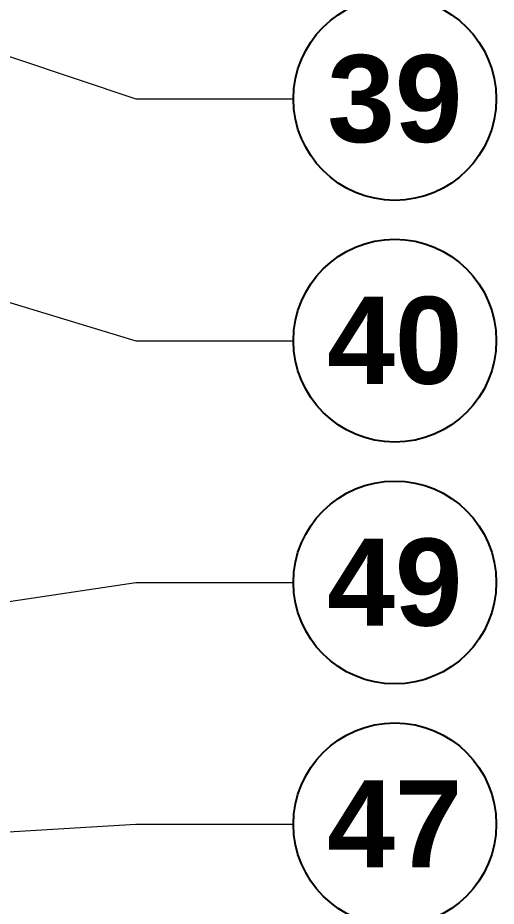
# Model space of a CAD drawing. Header units: millimetres. Extents: x 0 to 297, y 0 to 420.
# Drawn here: x 124.8 to 135.88, y 47.3 to 67.88 of the extents above; entities that cross this region are included whole.
import ezdxf
from ezdxf.enums import TextEntityAlignment as Align

# ---------------------------------------------------------------- set-up
doc = ezdxf.new("R2010")
doc.units = ezdxf.units.MM
doc.layers.add('3-TEXTOS', color=7, linetype='Continuous')
doc.styles.add('ARIAL-NEGRITA', font='arialbd.ttf')

msp = doc.modelspace()

# ---------------------------------------------------------------- linework, layer by layer
at = {"layer": '3-TEXTOS', "lineweight": 13}
for points in [[(107.563, 72.695), (127.534, 66), (131.184, 66)], [(105.678, 67.034), (127.534, 60.4), (131.184, 60.4)], [(91.064, 49.344), (127.534, 54.8), (131.184, 54.8)], [(98.135, 47.438), (127.534, 49.2), (131.184, 49.2)]]:
    msp.add_lwpolyline(points, dxfattribs=at)
at = {"layer": '3-TEXTOS', "true_color": 0x000000}
for centre in [(133.534, 66), (133.534, 60.4), (133.534, 54.8), (133.534, 49.2)]:
    msp.add_circle(centre, 2.35, dxfattribs=at)

# ---------------------------------------------------------------- texts
at = {"layer": '3-TEXTOS', "style": 'ARIAL-NEGRITA'}
for s, p in [('39', (133.534, 65)), ('40', (133.534, 59.4)), ('49', (133.534, 53.8)), ('47', (133.534, 48.2))]:
    msp.add_text(s, height=2.016, dxfattribs=at).set_placement(p, align=Align.CENTER)

doc.saveas('drawing.dxf')
